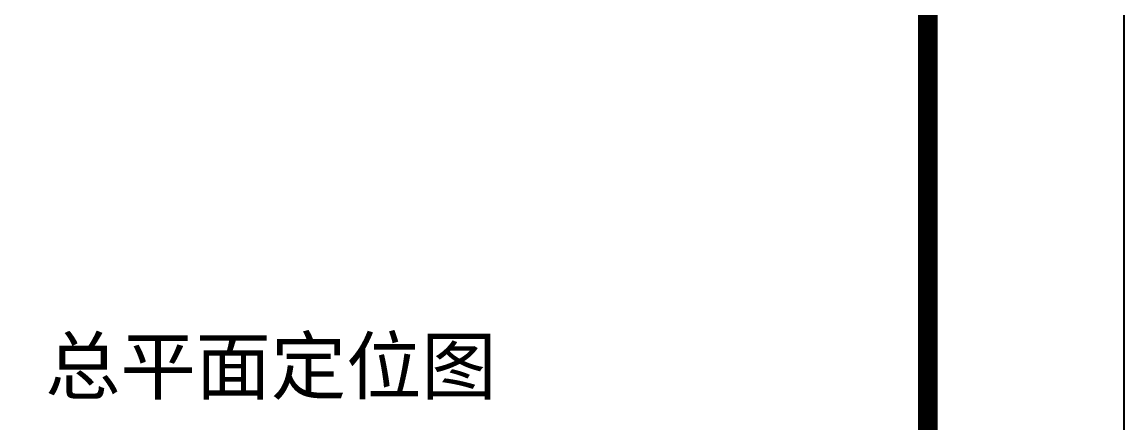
# Model space of a CAD drawing. Extents: x 39519617 to 39520126, y 3727912 to 3728254.
# Drawn here: x 39520098.17 to 39520126.27, y 3727940.52 to 3727950.75 of the extents above; entities that cross this region are included whole.
import ezdxf
from ezdxf.enums import TextEntityAlignment as Align
from ezdxf.xclip import XClip

# ---------------------------------------------------------------- set-up
doc = ezdxf.new("R2010")
doc.units = 0
doc.header["$LTSCALE"] = 1000
doc.header["$MEASUREMENT"] = 0
doc.header["$XCLIPFRAME"] = 2
for name, color, linetype in [('0地块辅助线', 62, 'Continuous'), ('周边道路', 7, 'Continuous'), ('图框', 140, 'Continuous'), ('金属', 26, 'Continuous')]:
    doc.layers.add(name, color=color, linetype=linetype)
doc.layers.add('可改文字', color=6, linetype='Continuous', lineweight=18)
doc.styles.add('宋体', font='')
doc.styles.get('宋体').set_extended_font_data('SimSun')

# ---------------------------------------------------------------- blocks, each defined once
blk = doc.blocks.new('用地路网图')
at = {"layer": '0地块辅助线', "color": 62, "ltscale": 2, "flags": 128}
blk.add_lwpolyline([(2168.11, 1794.605), (2263.451, 1840.002), (2304.128, 1850.136), (2319.776, 1859.902), (2331.691, 1879.726), (2338.265, 1910.087), (2360.442, 1934.316), (2431.344, 1964.014), (2450.291, 1984.618), (2478.254, 1994.179), (2509.874, 1979.405), (2533.933, 1947.388), (2560.246, 1935.888), (2679.344, 1971.368), (2853.037, 2023.112), (2940.078, 2027.658)], dxfattribs=at)
blk = doc.blocks.new('sdfgdfgdfgd')
at = {"layer": '周边道路'}
ref = blk.add_blockref('用地路网图', (39518268.287, 3727143.202), dxfattribs=at)
XClip(ref).set_block_clipping_path([(1831.3204261735, 1551.0485816798), (3146.3089819103, 2599.2662372519)])
blk = doc.blocks.new('TK')
at = {"layer": '图框'}
blk.add_lwpolyline([(465375, 548713.7), (549475, 548713.7), (549475, 489313.7), (465375, 489313.7)], close=True, dxfattribs=at)
blk.add_lwpolyline([(465375, 548713.7), (549475, 548713.7), (549475, 489313.7), (465375, 489313.7)], close=True, dxfattribs=at)
at = {"layer": '图框', "const_width": 100}
blk.add_lwpolyline([(548475, 490313.7), (548475, 547713.7), (467875, 547713.7), (467875, 490313.7)], close=True, dxfattribs=at)

msp = doc.modelspace()

# ---------------------------------------------------------------- block references
at = {"xscale": 0.005, "yscale": 0.005, "zscale": 0.005}
msp.add_blockref('TK', (39517378.896, 3725465.394), dxfattribs=at)
at = {"layer": '金属', "color": 0}
ref = msp.add_blockref('sdfgdfgdfgd', (-716.808, -1143.99), dxfattribs=at)
XClip(ref).set_block_clipping_path([(39520435.0788594857, 3729060.9528963021), (39520803.0788489655, 3729347.9636006849)])

# ---------------------------------------------------------------- texts
at = {"layer": '可改文字', "color": 3, "style": '宋体'}
msp.add_text('总平面定位图', height=1.4064, dxfattribs=at).set_placement((39520104.517, 3727942.003), align=Align.MIDDLE)

doc.saveas('drawing.dxf')
